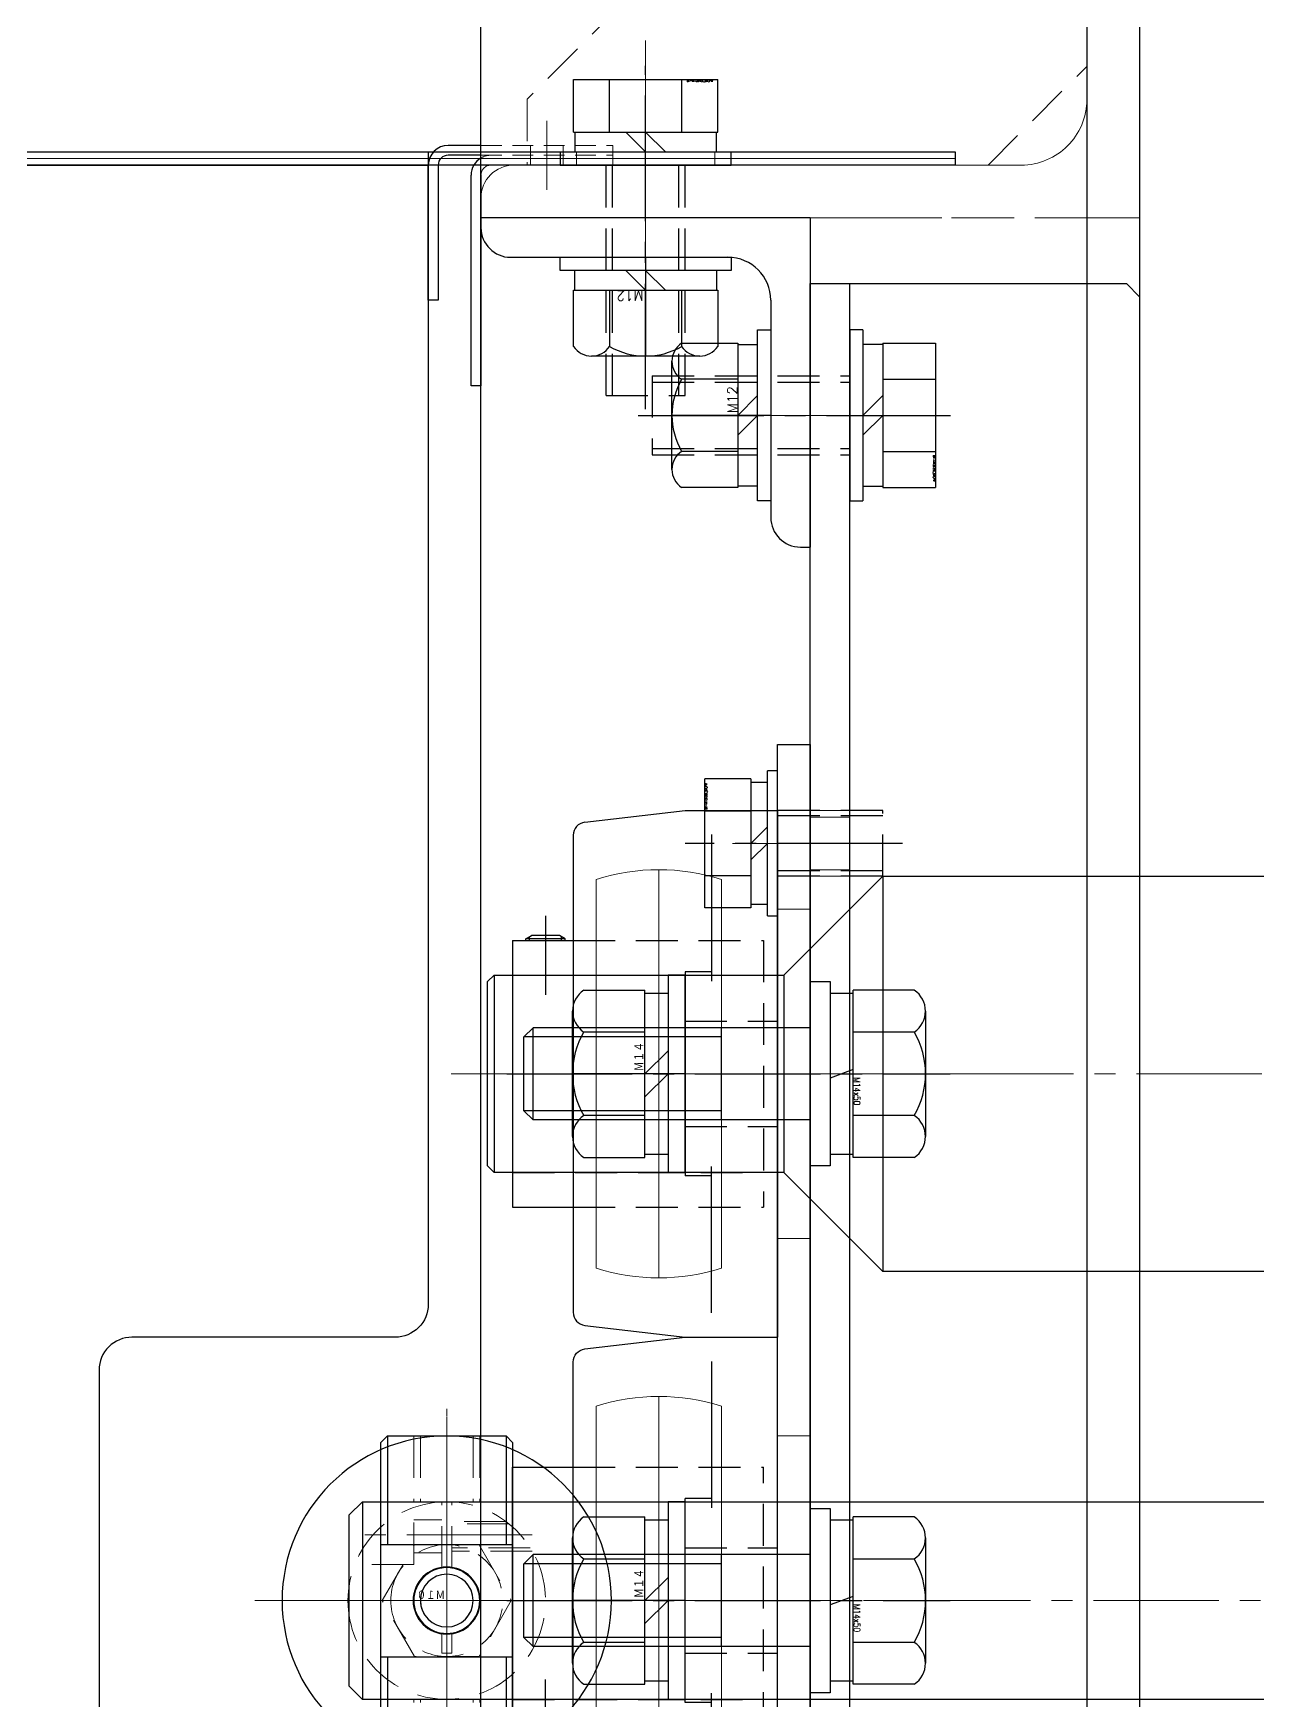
# Model space of a CAD drawing. Header units: millimetres. Extents: x 0 to 51411, y 0 to 16902.
# Drawn here: x 3261.5 to 3447.4, y 12222.4 to 12475.7 of the extents above; entities that cross this region are included whole.
import ezdxf

# ---------------------------------------------------------------- set-up
doc = ezdxf.new("R2010")
doc.units = ezdxf.units.MM
for name, pattern in [('CENTER2', [28.575, 19.05, -3.175, 3.175, -3.175]), ('HIDDEN', [9.525, 6.35, -3.175]), ('HIDDEN2', [4.7625, 3.175, -1.5875]), ('PHANTOM2', [31.75, 15.875, -3.175, 3.175, -3.175, 3.175, -3.175])]:
    doc.linetypes.add(name, pattern=pattern)
for name, color, linetype, lineweight in [('01_外形線', 7, 'Continuous', 25), ('03_かくれ線', 6, 'HIDDEN2', 13), ('04_HIDDEN', 2, 'HIDDEN', 13), ('04_中心線', 1, 'CENTER2', 9), ('05_CENTER', 4, 'CENTER2', 13), ('06_PHANTOM', 2, 'PHANTOM2', 13)]:
    doc.layers.add(name, color=color, linetype=linetype, lineweight=lineweight)
doc.layers.add('10_DRAFT', color=8, linetype='Continuous', lineweight=0, plot=False)
doc.layers.add('10_補助線', color=8, linetype='Continuous', lineweight=13, plot=False)
doc.styles.add('KANJI0', font='txt.shx', dxfattribs={"width": 0.9, "height": 30, "bigfont": 'bigfont'})
doc.styles.add('KSS_TXT', font='txt.shx', dxfattribs={"bigfont": 'extfont2.shx'})
doc.styles.add('KSS_TXT_L', font='txt.shx', dxfattribs={"height": 9, "bigfont": 'extfont2.shx'})

# ---------------------------------------------------------------- blocks, each defined once
blk = doc.blocks.new('A$C5AB923D3_1_1_1')
at = {"color": 0}
for radius in [25, 5.1]:
    blk.add_circle((0, 0), radius, dxfattribs=at)
at = {"layer": '05_CENTER'}
for p, q in [((0, -29.13), (0, 29.13)), ((29.13, 0), (-29.13, 0))]:
    blk.add_line(p, q, dxfattribs=at)
blk = doc.blocks.new('SCS10-12b_1_1_1')
at = {"color": 0, "linetype": 'CENTER2'}
for p, q in [((0, 16.38), (0, -16.38)), ((-16.38, 0), (16.38, 0)), ((-12.97, -10), (12.97, -10))]:
    blk.add_line(p, q, dxfattribs=at)
at = {"color": 0}
for p, q in [((-0.75, 8), (-0.75, 4.94)), ((-0.75, 8), (0.75, 8)), ((0.75, 8), (0.75, 4.94)), ((-0.75, -4.94), (-0.75, -14.98)), ((0.75, -4.94), (0.75, -14.98))]:
    blk.add_line(p, q, dxfattribs=at)
at = {"color": 0, "linetype": 'HIDDEN'}
for p, q in [((-12.99, -7.5), (-0.75, -7.5)), ((0.75, -7.25), (5, -7.25)), ((5, -5.5), (5, -14.14)), ((5, -5.5), (14.05, -5.5)), ((-12.69, -8), (-0.75, -8)), ((-9.45, -11.65), (-0.75, -11.65)), ((-9, -12), (-0.75, -12)), ((0.75, -12.25), (5, -12.25))]:
    blk.add_line(p, q, dxfattribs=at)
at = {"color": 0}
for radius, start, end in [(15, 0, 267.134), (5, 98.6269, 261.3731), (5, 0, 81.3731), (5, 278.6269, 0), (15, 272.866, 0)]:
    blk.add_arc((0, 0), radius, start, end, dxfattribs=at)
blk = doc.blocks.new('M10Tz_1_1_1')
at = {"color": 0}
for radius in [5, 4]:
    blk.add_circle((0, 0), radius, dxfattribs=at)
at = {"layer": '05_CENTER'}
for p, q in [((0, -8.34), (0, 8.34)), ((8.34, 0), (-8.34, 0))]:
    blk.add_line(p, q, dxfattribs=at)
blk = doc.blocks.new('A$C4CB00668_1_1_1')
at = {"color": 0}
for p, q in [((-24, 25), (-24, 8.53)), ((-6, 25), (-6, 8.53)), ((-24, -8.53), (-24, -25)), ((-6, -8.53), (-6, -25))]:
    blk.add_line(p, q, dxfattribs=at)
for p, q in [((-5, 8.53), (-25, 8.53)), ((-5, -8.53), (-25, -8.53))]:
    blk.add_line(p, q)
blk.add_lwpolyline([(-6, 25), (-24, 25), (-25, 24), (-25, -24), (-24, -25), (-6, -25), (-5, -24), (-5, 24)], close=True, dxfattribs=at)
at = {"layer": '04_HIDDEN'}
for p, q in [((-20, 25), (-20, 15)), ((-19, 25), (-19, 15)), ((-11, 25), (-11, 15)), ((-10, 25), (-10, 15)), ((-5, 15), (-25, 15)), ((-5, -15), (-25, -15)), ((-20, -25), (-20, -15)), ((-19, -25), (-19, -15)), ((-11, -25), (-11, -15)), ((-10, -25), (-10, -15))]:
    blk.add_line(p, q, dxfattribs=at)
at = {"layer": '05_CENTER'}
for p, q in [((-15, 27.91), (-15, 11.5)), ((-15, -27.91), (-15, -11.56))]:
    blk.add_line(p, q, dxfattribs=at)
at = {"layer": '10_DRAFT'}
blk.add_line((-5, 0), (-25, 0), dxfattribs=at)
blk.add_blockref('M10Tz_1_1_1', (-15, 0))
blk = doc.blocks.new('M10Nua_1_1_1')
at = {"color": 0, "linetype": 'CENTER2'}
for p, q in [((0, -11.1), (0, 11.1)), ((11.1, 0), (-11.1, 0))]:
    blk.add_line(p, q, dxfattribs=at)
at = {"color": 0}
for p, q in [((-4.9, 8.49), (-9.8, 0)), ((-4.9, 8.49), (4.9, 8.49)), ((9.8, 0), (4.9, 8.49)), ((-9.8, 0), (-4.9, -8.49)), ((4.9, -8.49), (9.8, 0)), ((-4.9, -8.49), (4.9, -8.49))]:
    blk.add_line(p, q, dxfattribs=at)
for radius in [8.49, 5, 4]:
    blk.add_circle((0, 0), radius, dxfattribs=at)
at = {"layer": '10_DRAFT', "style": 'KANJI0', "width": 0.82}
blk.add_text('Ｍ１０', height=1.25, dxfattribs=at).set_placement((0.26, 0.12))
blk = doc.blocks.new('A$C413B203D_1_1_1')
for name, p in [('A$C5AB923D3_1_1_1', (0, 0)), ('A$C4CB00668_1_1_1', (15, 0))]:
    blk.add_blockref(name, p)
at = {"layer": '04_HIDDEN', "color": 4, "xscale": -1, "rotation": 180}
blk.add_blockref('SCS10-12b_1_1_1', (0, 0), dxfattribs=at)
at = {"layer": '04_HIDDEN'}
blk.add_blockref('M10Nua_1_1_1', (0, 0), dxfattribs=at)
blk = doc.blocks.new('M14Nza_1_1_1')
at = {"color": 0}
for p, q in [((-12.7, 15.4), (-12.7, 6.1)), ((-9.52, 17.1), (9.52, 17.1)), ((-6.35, 6.1), (-6.35, 15.4)), ((6.35, 15.4), (6.35, 6.1)), ((12.7, 15.4), (12.7, 6.1)), ((-12.7, 6.1), (12.7, 6.1)), ((-12.25, 2.6), (-12.25, 6.1)), ((-3.5, 6.1), (0, 2.6)), ((0, 6.1), (3.5, 2.6)), ((12.25, 6.1), (12.25, 2.6))]:
    blk.add_line(p, q, dxfattribs=at)
at = {"color": 0, "linetype": 'CENTER2'}
blk.add_line((0, 0), (0, 17.1), dxfattribs=at)
at = {"color": 0}
blk.add_lwpolyline([(-15, 0), (15, 0), (15, 2.6), (-15, 2.6)], close=True, dxfattribs=at)
for centre, radius, start, end in [((-9.52, 13.29), 3.81, 33.626, 146.374), ((0, 4.4), 12.7, 60, 120), ((9.52, 13.29), 3.81, 33.626, 146.374)]:
    blk.add_arc(centre, radius, start, end, dxfattribs=at)
at = {"layer": '10_DRAFT', "ltscale": 3, "style": 'KANJI0', "width": 0.82}
blk.add_text('Ｍ１４', height=1.5, dxfattribs=at).set_placement((0.39, 6.2))
blk = doc.blocks.new('MUCAFL206c_1_1')
at = {"color": 0}
for p, q in [((-29.23, 38.21), (-14, 40)), ((-14, 40), (0, 40)), ((0, 40), (0, -40)), ((-31, 36.22), (-31, -36.22)), ((-10, 36.32), (-10, 14.08)), ((-38.2, 20.5), (-37.33, 21)), ((-38.2, 20.25), (-38.2, 20.5)), ((-32.2, 20.5), (-38.2, 20.5)), ((-37.65, 20.25), (-37.65, 20.82)), ((-33.07, 21), (-37.33, 21)), ((-32.2, 20.5), (-33.07, 21)), ((-32.75, 20.25), (-32.75, 20.82)), ((-32.2, 20.25), (-32.2, 20.5)), ((-40.2, 20.25), (-31, 20.25)), ((-40.2, 20.25), (-40.2, -20.25)), ((-14, 15.5), (-14, -15.5)), ((-10, 15.5), (-14, 15.5)), ((-10, -36.32), (-10, -14.08)), ((-10, -15.5), (-14, -15.5)), ((-40.2, -20.25), (-31, -20.25)), ((-29.23, -38.21), (-14, -40)), ((-14, -40), (0, -40))]:
    blk.add_line(p, q, dxfattribs=at)
at = {"color": 0, "linetype": 'CENTER2'}
blk.add_line((-35.2, 24), (-35.2, 12), dxfattribs=at)
at = {"color": 0, "linetype": 'HIDDEN'}
for p, q in [((-31, 20.25), (-2.1, 20.25)), ((-2.1, 20.25), (-2.1, -20.25)), ((-40.2, 15), (-2.1, 15)), ((-14, 8), (0, 8)), ((-14, -8), (0, -8)), ((-40.2, -15), (-2.1, -15)), ((-31, -20.25), (-2.1, -20.25))]:
    blk.add_line(p, q, dxfattribs=at)
at = {"color": 0}
for centre, start, end in [((-29, 36.22), 96.7098, 180), ((-29, -36.22), 180, 263.2902)]:
    blk.add_arc(centre, 2, start, end, dxfattribs=at)
at = {"layer": '10_DRAFT'}
for p, q in [((-18, 31), (-18, -31)), ((-27.5, 29.51), (-27.5, -29.51)), ((-8.5, 29.51), (-8.5, -29.51)), ((-40.2, 0), (0, 0))]:
    blk.add_line(p, q, dxfattribs=at)
for start, end in [(72.1545, 107.8455), (252.1545, 287.8455)]:
    blk.add_arc((-18, 0), 31, start, end, dxfattribs=at)
blk = doc.blocks.new('A$C09CE55E7_1_1_1')
at = {"color": 0, "linetype": 'CENTER2'}
blk.add_line((0, -46.09), (0, 21.25), dxfattribs=at)
at = {"color": 0}
for p, q in [((-12.7, 15.8), (-12.7, 6.5)), ((-9.52, 17.5), (9.52, 17.5)), ((-6.35, 6.5), (-6.35, 15.8)), ((6.35, 15.8), (6.35, 6.5)), ((12.7, 15.8), (12.7, 6.5)), ((12.7, 6.5), (-12.7, 6.5)), ((-12.25, 3), (-12.25, 6.5)), ((-0.64, 6.5), (0.64, 3)), ((12.25, 6.5), (12.25, 3)), ((-14, 0), (-14, 3)), ((-14, 3), (14, 3)), ((14, 3), (14, 0)), ((14, 0), (-14, 0)), ((-7, 0), (-7, -42.1)), ((7, 0), (7, -42.1)), ((7, -13.5), (-7, -13.5)), ((-5.6, -13.5), (-5.6, -43.5)), ((5.6, -13.5), (5.6, -43.5)), ((-7, -42.1), (-5.6, -43.5)), ((7, -42.1), (-7, -42.1)), ((7, -42.1), (5.6, -43.5)), ((5.6, -43.5), (-5.6, -43.5))]:
    blk.add_line(p, q, dxfattribs=at)
for centre, radius, start, end in [((-9.52, 13.69), 3.81, 33.626, 146.374), ((0, 4.8), 12.7, 60, 120), ((9.52, 13.69), 3.81, 33.626, 146.374)]:
    blk.add_arc(centre, radius, start, end, dxfattribs=at)
at = {"layer": '10_DRAFT', "ltscale": 3, "style": 'KANJI0', "width": 0.82}
blk.add_text('M14x50', height=1, dxfattribs=at).set_placement((0.53, 6.6))
blk = doc.blocks.new('A$C05FE0EC2_2_1')
at = {"color": 0, "linetype": 'CENTER2'}
blk.add_line((0, -19), (0, 14), dxfattribs=at)
at = {"color": 0}
for p, q in [((-9.81, 11), (9.81, 11)), ((-9.81, 4), (-9.81, 11)), ((-4.91, 4), (-4.91, 11)), ((4.91, 4), (4.91, 11)), ((9.81, 4), (9.81, 11)), ((9.81, 4), (-9.81, 4)), ((-9.25, 4), (-9.25, 1.5)), ((0, 1.5), (-2.5, 4)), ((0, 4), (2.5, 1.5)), ((9.25, 1.5), (9.25, 4)), ((-11, 1.5), (11, 1.5)), ((-11, 1.5), (-11, 0)), ((-11, 0), (11, 0)), ((11, 0), (11, 1.5))]:
    blk.add_line(p, q, dxfattribs=at)
at = {"color": 0, "linetype": 'HIDDEN'}
for p, q in [((-5, -16), (-5, 0)), ((-4.19, -16), (-4.19, 0)), ((4.19, -16), (4.19, 0)), ((5, -16), (5, 0)), ((-5, -16), (5, -16))]:
    blk.add_line(p, q, dxfattribs=at)
at = {"layer": '10_DRAFT', "style": 'KSS_TXT_L'}
blk.add_text('BT-M10x20L,SW,PW', height=0.3, dxfattribs=at).set_placement((5.16, 10.66))
blk = doc.blocks.new('A$C6ADC7B1E_1_1')
at = {"color": 0}
blk.add_lwpolyline([(5, 5), (0, 5), (0, -295), (5, -295)], close=True, dxfattribs=at)
at = {"layer": '04_HIDDEN'}
for p, q in [((5, -20), (0, -20)), ((5, -70), (0, -70)), ((5, -100), (0, -100))]:
    blk.add_line(p, q, dxfattribs=at)
at = {"layer": '05_CENTER'}
for p, q in [((-6.94, -10), (11.83, -10)), ((-6.94, -45), (11.83, -45)), ((-6.88, -125), (11.88, -125))]:
    blk.add_line(p, q, dxfattribs=at)
at = {"layer": '10_DRAFT'}
for p, q in [((0, -45), (5, -45)), ((0, -125), (5, -125))]:
    blk.add_line(p, q, dxfattribs=at)
blk = doc.blocks.new('A$C532A23C5_1')
at = {"xscale": -1}
for name, p in [('A$C6ADC7B1E_1_1', (0, 10)), ('A$C413B203D_1_1_1', (-55.2, -115))]:
    blk.add_blockref(name, p, dxfattribs=at)
for name, p, rotation in [('A$C05FE0EC2_2_1', (-5, 0), 90), ('M14Nza_1_1_1', (-19, -35), 90), ('A$C09CE55E7_1_1_1', (0, -35), 270), ('A$C09CE55E7_1_1_1', (0, -115), 270), ('M14Nza_1_1_1', (-19, -115), 89.99999999999999)]:
    blk.add_blockref(name, p, dxfattribs=dict(rotation=rotation))
at = {"color": 4}
blk.add_blockref('MUCAFL206c_1_1', (-5, -35), dxfattribs=at)
at = {"color": 4, "xscale": -1, "rotation": 180}
blk.add_blockref('MUCAFL206c_1_1', (-5, -115), dxfattribs=at)
blk = doc.blocks.new('A$C448B04A9_1_1_1')
at = {"color": 0}
for p, q in [((3, 100), (0, 100)), ((0, 0), (0, 100)), ((8, 18), (8, 95)), ((95, 8), (18, 8)), ((100, 3), (100, 0)), ((0, 0), (100, 0))]:
    blk.add_line(p, q, dxfattribs=at)
for centre, radius, start, end in [((3, 95), 5, 0, 90), ((18, 18), 10, 180, 270), ((95, 3), 5, 0, 90)]:
    blk.add_arc(centre, radius, start, end, dxfattribs=at)
blk = doc.blocks.new('A$C365C4D5C_1_1')
at = {"color": 0}
blk.add_line((-6, -30), (-6, 610), dxfattribs=at)
blk.add_lwpolyline([(-48, -30), (0, -30), (0, 610), (-48, 610), (-50, 608), (-50, -28)], close=True, dxfattribs=at)
at = {"layer": '04_HIDDEN'}
for p, q in [((-6, 530), (0, 530)), ((-6, 529), (0, 529)), ((-6, 521), (0, 521)), ((-6, 520), (0, 520))]:
    blk.add_line(p, q, dxfattribs=at)
at = {"layer": '05_CENTER'}
for p, q in [((8.14, 590), (-14.23, 590)), ((-10.09, 525), (4.09, 525))]:
    blk.add_line(p, q, dxfattribs=at)
blk = doc.blocks.new('A$C13E861D8_1_1')
at = {"color": 0}
for p, q in [((1.5, 50), (0, 50)), ((0, 0), (0, 50)), ((6, 12.5), (6, 45.5)), ((45.5, 6), (12.5, 6)), ((0, 0), (50, 0)), ((50, 1.5), (50, 0))]:
    blk.add_line(p, q, dxfattribs=at)
for centre, radius, start, end in [((1.5, 45.5), 4.5, 0, 90), ((12.5, 12.5), 6.5, 180, 270), ((45.5, 1.5), 4.5, 0, 90)]:
    blk.add_arc(centre, radius, start, end, dxfattribs=at)
blk = doc.blocks.new('A$C5EBE3137_1_1')
at = {"layer": '05_CENTER'}
for p, q in [((-5.49, 30), (11.61, 30)), ((25, 11.49), (25, -5.61))]:
    blk.add_line(p, q, dxfattribs=at)
blk.add_blockref('A$C13E861D8_1_1', (0, 0))
blk = doc.blocks.new('A$C1819430B_1_1')
at = {"color": 0, "linetype": 'CENTER2'}
blk.add_line((0, -32.11), (0, 15.28), dxfattribs=at)
at = {"color": 0}
for p, q in [((-10.97, 13), (10.97, 13)), ((-10.97, 5), (-10.97, 13)), ((-5.48, 5), (-5.48, 13)), ((5.48, 5), (5.48, 13)), ((10.97, 5), (10.97, 13)), ((-10.97, 5), (10.97, 5)), ((-10.75, 5), (-10.75, 2)), ((0, 2), (-3, 5)), ((0, 5), (3, 2)), ((10.75, 2), (10.75, 5)), ((-13, 2), (13, 2)), ((-13, 2), (-13, 0)), ((-13, 0), (13, 0)), ((13, 0), (13, 2))]:
    blk.add_line(p, q, dxfattribs=at)
at = {"color": 0, "linetype": 'HIDDEN'}
for p, q in [((-6, -30), (-6, 0)), ((-5.05, -30), (-5.05, 0)), ((5.05, -30), (5.05, 0)), ((6, -30), (6, 0)), ((-6, -30), (6, -30))]:
    blk.add_line(p, q, dxfattribs=at)
at = {"layer": '10_DRAFT', "style": 'KSS_TXT_L'}
blk.add_text('BT-M12x35L,SW,PW', height=0.3, dxfattribs=at).set_placement((6.07, 12.66))
blk = doc.blocks.new('M12Nza_1_1_1')
at = {"color": 0}
for p, q in [((-10.95, 5), (-10.95, 13.53)), ((-8.21, 15), (8.21, 15)), ((-5.47, 5), (-5.47, 13.53)), ((5.48, 5), (5.48, 13.53)), ((10.95, 13.53), (10.95, 5)), ((10.95, 5), (-10.95, 5)), ((-10.75, 2), (-10.75, 5)), ((0, 2), (-3, 5)), ((0, 5), (3, 2)), ((10.75, 5), (10.75, 2))]:
    blk.add_line(p, q, dxfattribs=at)
at = {"color": 0, "linetype": 'CENTER2'}
blk.add_line((0, 0), (0, 15), dxfattribs=at)
at = {"color": 0}
blk.add_lwpolyline([(-13, 2), (13, 2), (13, 0), (-13, 0)], close=True, dxfattribs=at)
for centre, radius, start, end in [((-8.21, 11.71), 3.29, 33.626, 146.374), ((0, 4.05), 10.95, 60, 120), ((8.21, 11.71), 3.29, 33.626, 146.374)]:
    blk.add_arc(centre, radius, start, end, dxfattribs=at)
at = {"layer": '10_DRAFT', "style": 'KSS_TXT'}
blk.add_text('M12', height=1.5, dxfattribs=at).set_placement((0.31, 5.09))
blk = doc.blocks.new('A$C15646C67_1_1_1')
at = {"color": 0}
for p, q in [((-10.97, 13), (10.97, 13)), ((-10.97, 5), (-10.97, 13)), ((-5.48, 5), (-5.48, 13)), ((5.48, 5), (5.48, 13)), ((10.97, 5), (10.97, 13)), ((-10.97, 5), (10.97, 5)), ((-10.75, 5), (-10.75, 2)), ((0, 2), (-3, 5)), ((0, 5), (3, 2)), ((10.75, 2), (10.75, 5)), ((-13, 2), (13, 2)), ((-13, 2), (-13, 0)), ((-13, 0), (13, 0)), ((13, 0), (13, 2))]:
    blk.add_line(p, q, dxfattribs=at)
at = {"color": 0, "linetype": 'CENTER2'}
blk.add_line((0, -37.07), (0, 15.08), dxfattribs=at)
at = {"color": 0, "linetype": 'HIDDEN'}
for p, q in [((-6, -35), (-6, 0)), ((-5.05, -35), (-5.05, 0)), ((5.05, -35), (5.05, 0)), ((6, -35), (6, 0)), ((-6, -35), (6, -35))]:
    blk.add_line(p, q, dxfattribs=at)
at = {"layer": '10_DRAFT', "style": 'KSS_TXT_L'}
blk.add_text('BT-M12x40L,SW,PW', height=0.3, dxfattribs=at).set_placement((6.26, 12.66))
blk = doc.blocks.new('A$C47C53CF3_1_1_1')
at = {"color": 0}
blk.add_line((-1118, -5), (-1118, -35), dxfattribs=at)
blk.add_lwpolyline([(-1118, -5), (1118, -5), (1120, -7), (1120, -33), (1118, -35), (-1118, -35), (-1120, -33), (-1120, -7)], close=True, dxfattribs=at)
at = {"layer": '05_CENTER'}
blk.add_line((1126.59, -20), (-1126.04, -20), dxfattribs=at)

msp = doc.modelspace()

# ---------------------------------------------------------------- linework, layer by layer
at = {"color": 0}
for points in [[(3390.467, 12347.64), (5468.467, 12347.64)], [(5468.467, 12287.64), (3390.467, 12287.64)]]:
    msp.add_lwpolyline(points, dxfattribs=at)
at = {"layer": '01_外形線'}
for p, q in [((3421.467, 12827.64), (3421.467, 11613.64)), ((3429.467, 12827.64), (3429.467, 11613.64)), ((3329.467, 11613.64), (3329.467, 12817.64)), ((3329.467, 12458.64), (3324.467, 12458.64)), ((3329.467, 12458.64), (3324.467, 12458.64)), ((3321.467, 12435.14), (3321.467, 12455.64)), ((3321.467, 12435.14), (3321.467, 12455.64)), ((3322.967, 12455.64), (3322.967, 12435.14)), ((3322.967, 12455.64), (3322.967, 12435.14)), ((3329.467, 12457.14), (3324.467, 12457.14)), ((3329.467, 12457.14), (3324.467, 12457.14)), ((3327.967, 12422.14), (3327.967, 12454.14)), ((3327.967, 12422.14), (3327.967, 12454.14)), ((3329.467, 12454.14), (3329.467, 12422.14)), ((3329.467, 12454.14), (3329.467, 12422.14)), ((3322.967, 12435.14), (3321.467, 12435.14)), ((3322.967, 12435.14), (3321.467, 12435.14)), ((3329.467, 12422.14), (3327.967, 12422.14)), ((3329.467, 12422.14), (3327.967, 12422.14)), ((3331.467, 12332.64), (3331.467, 12302.64))]:
    msp.add_line(p, q, dxfattribs=at)
at = {"layer": '01_外形線', "color": 4}
msp.add_line((3321.467, 12457.64), (3321.467, 12455.64), dxfattribs=at)
at = {"layer": '01_外形線', "color": 0}
for p, q in [((3390.467, 12347.64), (3375.467, 12332.64)), ((3390.467, 12347.64), (3390.467, 12287.64)), ((3330.467, 12331.64), (3331.467, 12332.64)), ((3330.467, 12303.64), (3330.467, 12331.64)), ((3331.467, 12332.64), (3375.467, 12332.64)), ((3375.467, 12332.64), (3375.467, 12302.64)), ((3331.467, 12302.64), (3330.467, 12303.64)), ((3375.467, 12302.64), (3331.467, 12302.64)), ((3375.467, 12302.64), (3390.467, 12287.64))]:
    msp.add_line(p, q, dxfattribs=at)
at = {"layer": '01_外形線', "color": 4}
for points in [[(3223.124, 12455.64, 0.1989124), (3221.71, 12455.054), (3017.82, 12251.165), (3016.406, 12252.579), (3220.295, 12456.469, -0.1989124), (3223.124, 12457.64), (3321.467, 12457.64), (3401.467, 12457.64), (3401.467, 12455.64), (3321.467, 12455.64)], [(3316.467, 12277.64), (3276.467, 12277.64, 0.4142136), (3271.467, 12272.64), (3271.467, 12202.64, 0.4142136), (3276.467, 12197.64), (3316.467, 12197.64, -0.4142136), (3321.467, 12192.64), (3321.467, 11789.64), (3021.467, 11789.64), (3021.467, 12254.812), (3221.417, 12454.762, -0.1989124), (3223.538, 12455.64), (3321.467, 12455.64), (3321.467, 12282.64, -0.4142136)]]:
    msp.add_lwpolyline(points, format="xyb", close=True, dxfattribs=at)
at = {"layer": '01_外形線'}
for centre, radius, start in [((3324.467, 12455.64), 3, 90), ((3324.467, 12455.64), 3, 90), ((3324.467, 12455.64), 1.5, 90), ((3324.467, 12455.64), 1.5, 90), ((3330.967, 12454.14), 3, 120), ((3330.967, 12454.14), 3, 120)]:
    msp.add_arc(centre, radius, start, 180, dxfattribs=at)
at = {"layer": '03_かくれ線', "ltscale": 3}
for p, q in [((3421.467, 12542.64), (3421.467, 12465.64)), ((3334.467, 12455.64), (3411.467, 12455.64)), ((3329.467, 12450.64), (3329.467, 12447.64)), ((3329.467, 12447.64), (3429.467, 12447.64))]:
    msp.add_line(p, q, dxfattribs=at)
at = {"layer": '03_かくれ線'}
for p, q in [((3329.467, 12458.64), (3349.467, 12458.64)), ((3329.467, 12458.64), (3349.467, 12458.64)), ((3336.967, 12458.64), (3336.967, 12457.14)), ((3336.967, 12458.64), (3336.967, 12457.14)), ((3341.967, 12458.64), (3341.967, 12457.14)), ((3341.967, 12458.64), (3341.967, 12457.14)), ((3349.467, 12458.64), (3349.467, 12457.14)), ((3349.467, 12458.64), (3349.467, 12457.14)), ((3329.467, 12457.14), (3349.467, 12457.14)), ((3329.467, 12457.14), (3349.467, 12457.14)), ((3349.467, 12455.64), (3330.967, 12455.64)), ((3349.467, 12455.64), (3330.967, 12455.64)), ((3336.967, 12457.14), (3336.967, 12455.64)), ((3336.967, 12457.14), (3336.967, 12455.64)), ((3341.967, 12457.14), (3341.967, 12455.64)), ((3341.967, 12457.14), (3341.967, 12455.64)), ((3349.467, 12457.14), (3349.467, 12455.64)), ((3349.467, 12457.14), (3349.467, 12455.64)), ((3364.467, 12447.64), (3359.467, 12447.64)), ((3364.467, 12447.64), (3394.467, 12447.64)), ((3399.467, 12447.64), (3394.467, 12447.64))]:
    msp.add_line(p, q, dxfattribs=at)
at = {"layer": '03_かくれ線', "color": 4, "ltscale": 3}
for p, q in [((3343.967, 12457.64), (3343.967, 12455.64)), ((3364.967, 12457.64), (3364.967, 12455.64))]:
    msp.add_line(p, q, dxfattribs=at)
at = {"layer": '03_かくれ線', "ltscale": 2}
msp.add_lwpolyline([(3421.467, 12470.64), (3421.467, 12540.64), (3411.467, 12540.64), (3336.467, 12465.64), (3336.467, 12455.64), (3406.467, 12455.64), (3421.467, 12470.64)], dxfattribs=at)
at = {"layer": '03_かくれ線', "ltscale": 3}
for centre, radius, start, end in [((3411.467, 12465.64), 10, 270, 0), ((3334.467, 12450.64), 5, 90, 180)]:
    msp.add_arc(centre, radius, start, end, dxfattribs=at)
at = {"layer": '03_かくれ線'}
for radius, end in [(3, 120), (3, 120), (1.5, 180), (1.5, 180)]:
    msp.add_arc((3330.967, 12454.14), radius, 90, end, dxfattribs=at)
at = {"layer": '04_中心線', "color": 4}
msp.add_line((3354.467, 12474.583), (3354.467, 12439.197), dxfattribs=at)
at = {"layer": '04_中心線'}
msp.add_line((3339.467, 12462.39), (3339.467, 12451.89), dxfattribs=at)
msp.add_line((3339.467, 12462.39), (3339.467, 12451.89), dxfattribs=at)
at = {"layer": '05_CENTER'}
msp.add_line((5534.006, 12317.64), (3324.928, 12317.64), dxfattribs=at)
at = {"layer": '10_補助線', "color": 4}
msp.add_line((3401.467, 12456.64), (3223.124, 12456.64), dxfattribs=at)

# ---------------------------------------------------------------- block references
for name, p in [('A$C15646C67_1_1_1', (3354.467, 12455.64)), ('A$C532A23C5_1', (3379.467, 12352.64)), ('A$C47C53CF3_1_1_1', (4429.467, 12257.64))]:
    msp.add_blockref(name, p)
for name, p, rotation in [('A$C5EBE3137_1_1', (3379.467, 12447.64), 180), ('M12Nza_1_1_1', (3354.467, 12441.64), 180), ('A$C1819430B_1_1', (3385.467, 12417.64), 270), ('M12Nza_1_1_1', (3373.467, 12417.64), 90)]:
    msp.add_blockref(name, p, dxfattribs=dict(rotation=rotation))
at = {"xscale": -1}
msp.add_blockref('A$C365C4D5C_1_1', (3379.467, 11827.64), dxfattribs=at)
at = {"layer": '06_PHANTOM', "xscale": -1}
msp.add_blockref('A$C448B04A9_1_1_1', (3429.467, 12447.64), dxfattribs=at)

doc.saveas('drawing.dxf')
